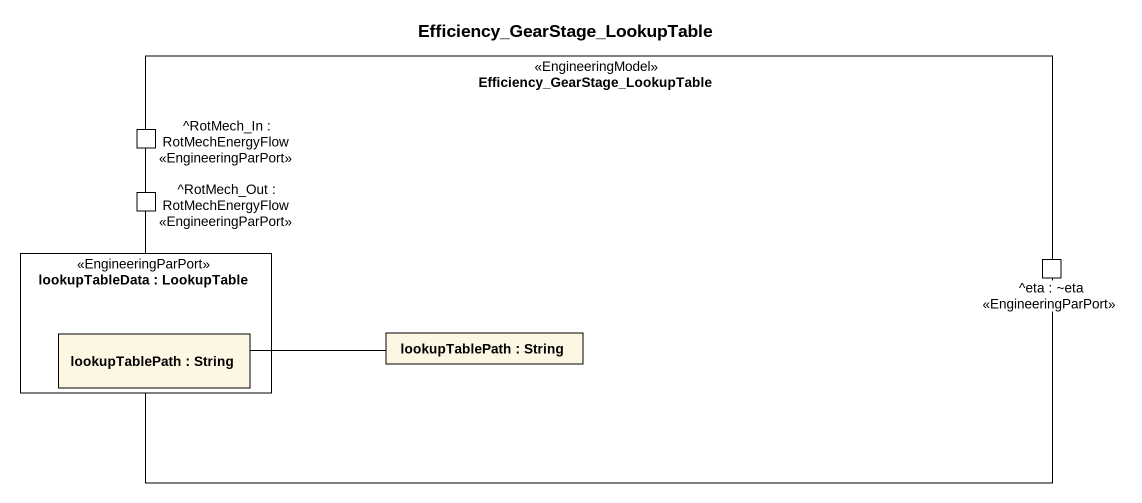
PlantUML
@startuml
title Efficiency_GearStage_LookupTable
rectangle "Efficiency_GearStage_LookupTable" as Efficiency_GearStage <<EngineeringModel>> {
  port "^RotMech_In : RotMechEnergyFlow <<EngineeringParPort>>" as RotMech_In
  port "^RotMech_Out : RotMechEnergyFlow <<EngineeringParPort>>" as RotMech_Out
  rectangle "lookupTableData : LookupTable" as lookupTableData <<EngineeringParPort>> #FFFFFF {
    rectangle "lookupTablePath : String" as lookupTablePath
  }
  port "^eta : ~eta <<EngineeringParPort>>" as eta_eta_EngineeringParPort
  rectangle "lookupTablePath : String" as lookupTablePath_2
}
lookupTablePath -right- lookupTablePath_2
@enduml
